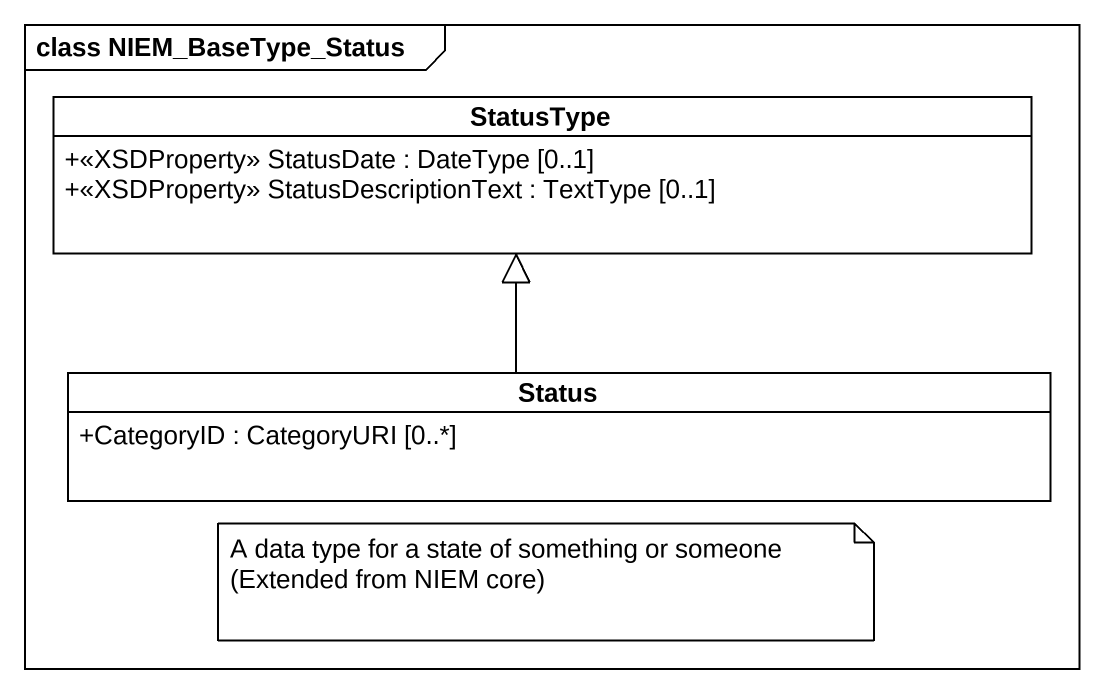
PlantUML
@startuml
mainframe class NIEM_BaseType_Status
hide circle
hide empty members
skinparam classAttributeIconSize 0
class StatusType {
  +<<XSDProperty>> StatusDate : DateType [0..1]
  +<<XSDProperty>> StatusDescriptionText : TextType [0..1]
}
class Status {
  +CategoryID : CategoryURI [0..*]
}
Status -up-|> StatusType
note as N1
  A data type for a state of something or someone (Extended from NIEM core)
end note
@enduml
